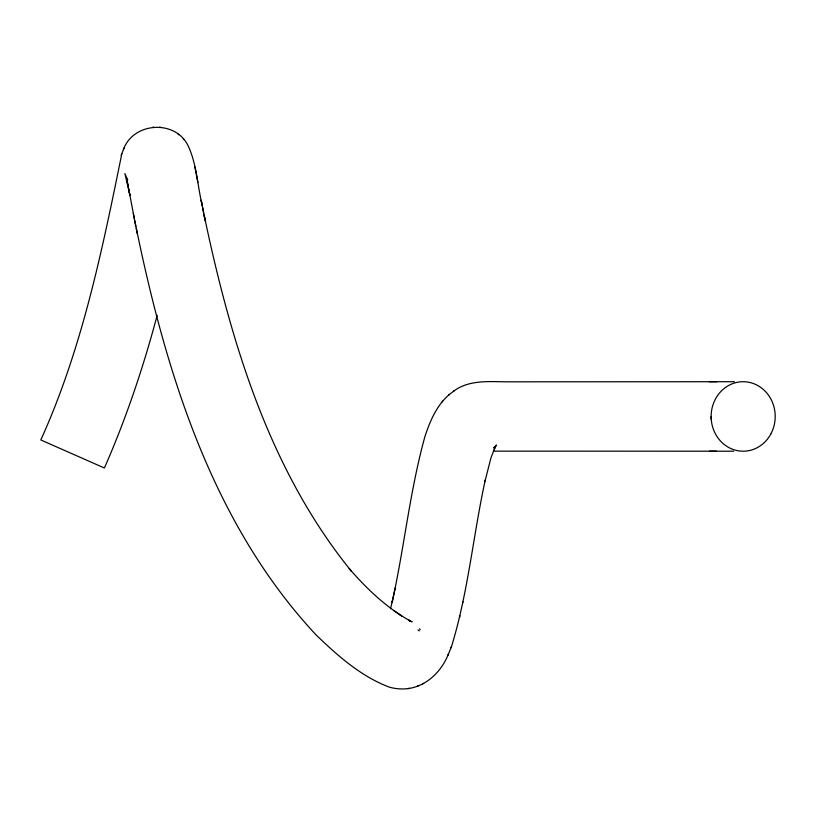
<?xml version="1.0" encoding="UTF-8"?>
<svg xmlns="http://www.w3.org/2000/svg" width="816" height="816" viewBox="0 0 816 816"><rect width="100%" height="100%" fill="white"/><g stroke="black" fill="none" stroke-linecap="round" stroke-linejoin="round"><path stroke-width="1.22" d="M394.832 589.58L395.158 588.091L392.139 602.249C404.328 547.301 409.836 490.957 424.901 436.652C429.991 421.117 436.672 405.144 449.504 394.393M451.003 647.751L451.483 646.578C468.211 592.304 473.168 535.337 485.265 479.981L484.918 481.573L490.855 458.204L494.822 447.698L494.261 449.086L496.526 445.046L494.017 447.637M459.581 617.447L459.938 615.815M462.58 603.33L462.907 601.851M390.507 608.685L392.496 600.617M157.172 315.313C143.29 367.384 126.092 418.639 104.397 467.996L40.8 439.957C82.018 349.085 102.061 250.92 121.808 153.775M123.44 149.552C132.967 122.329 175.001 119.218 187.935 145.432C196.962 164.291 197.411 185.824 202.307 205.907L201.185 200.155L203.663 212.915M121.186 155.407L124.073 147.89M134.711 220.616C164.73 368.587 210.742 521.934 315.904 634.726C337.416 655.523 360.815 676.342 389.171 687.082C394.944 688.786 401.023 689.275 407.021 688.745C426.309 686.603 441.609 671.476 448.463 653.973M447.913 655.34L451.483 646.578M442.19 401.849L442.823 401.013M494.465 447.27L493.976 447.658L495.394 446.434L494.302 447.392M453.431 391.343C469.496 379.052 490.926 381.919 509.755 381.817L734.4 381.715M448.616 395.087L454.39 390.599M417.2 686.287L418.322 685.766M422.555 683.839L423.637 683.349M408.204 688.561L409.397 688.286M493.782 451.146L733.666 451.207M709.175 381.715L717.019 381.715M709.461 451.207L716.519 451.207M159.681 127.112L160.313 127.133M152.959 127.123L153.592 127.133M408.51 620.344L409.326 620.599M409.734 620.752L410.662 621.129L408.643 620.119L410.642 621.139L409.948 620.823M410.479 621.047C386.774 608.002 366.894 588.928 349.228 568.63L351.38 571.159C268.923 469.741 230.54 340.894 204.082 214.945L205.132 220.34L202.572 207.335M411.886 621.721L411.193 621.374L412.009 621.792M399.911 614.734L401.747 615.988L393.924 610.623M418.037 629.952L418.404 630.227M418.751 630.482L419.291 630.901M178.153 134.181L178.786 134.773M183.243 138.985L183.855 139.577M419.536 628.789L420.189 629.717M127.123 179.092L127.684 180.112L124.909 173.563L129.968 195.503L126.98 180.142L128.245 186.66M194.84 166.852L197.849 182.315M128.734 189.2L134.426 219.116M136.241 228.337L137.302 233.743M133.304 213.364L135.803 226.195M711.215 419.149L711.124 416.466M770.712 434.214A34.751 32.038 -90 0 0 743.56 381.715A34.751 32.038 -90 0 0 715.214 433.459A34.751 32.038 -90 0 0 770.712 434.214"/></g></svg>
